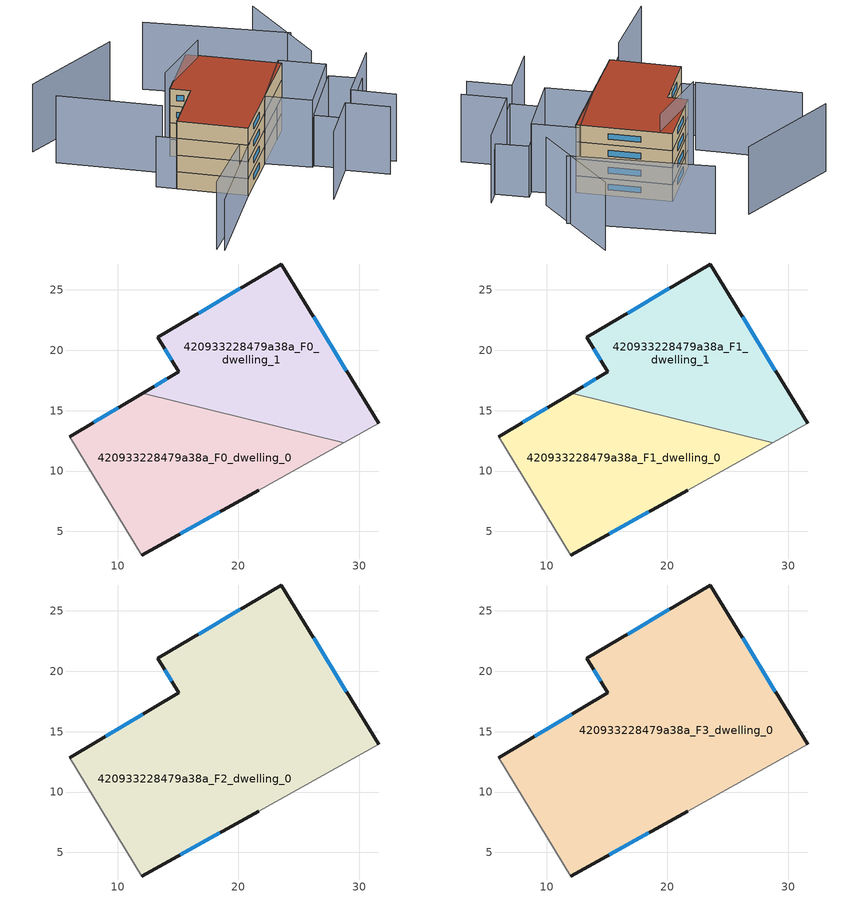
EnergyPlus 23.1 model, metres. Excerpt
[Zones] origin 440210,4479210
420933228479a38a_F0_dwelling_0
 floor ground (EU_floor_Construction): 28.74,12.35 21.67,8.41 11.98,3.05 6.05,12.84 12.07,16.43 z0
 wall outside (EU_wall_Construction): 11.98,3.05 21.67,8.41 / 12.07,16.43 6.05,12.84 z0:3
 wall adiabatic (EU_wall_Construction): 21.67,8.41 28.74,12.35 / 6.05,12.84 11.98,3.05 z0:3
 wall to 420933228479a38a_F0_dwelling_1 (EU_wall_Construction): 28.74,12.35 12.07,16.43 z0:3
 window (EU_Window_Construction): 15.2,4.83 18.46,6.64 / 10.07,15.24 8.04,14.03 z0.99:2.01
420933228479a38a_F0_dwelling_1
 floor ground (EU_floor_Construction): 23.55,27.14 31.61,13.95 28.74,12.35 12.07,16.43 15.06,18.22 13.32,21.06 z0
 wall outside (EU_wall_Construction): 31.61,13.95 23.55,27.14 13.32,21.06 15.06,18.22 12.07,16.43 z0:3
 wall adiabatic (EU_wall_Construction): 28.74,12.35 31.61,13.95 z0:3
 window (EU_Window_Construction): 28.93,18.32 26.22,22.77 / 14.07,17.63 13.06,17.03 / 13.9,20.12 14.49,19.16 / 20.16,25.12 16.71,23.07 z0.99:2.01
420933228479a38a_F1_dwelling_0
 floor to 420933228479a38a_F0_dwelling_0 (EU_floor_Construction): 28.74,12.35 21.67,8.41 11.98,3.05 6.05,12.84 12.07,16.43 z3
 wall outside (EU_wall_Construction): 11.98,3.05 21.67,8.41 / 12.07,16.43 6.05,12.84 z3:6
 wall adiabatic (EU_wall_Construction): 21.67,8.41 28.74,12.35 / 6.05,12.84 11.98,3.05 z3:6
 wall to 420933228479a38a_F1_dwelling_1 (EU_wall_Construction): 28.74,12.35 12.07,16.43 z3:6
 window (EU_Window_Construction): 15.2,4.83 18.46,6.64 / 10.07,15.24 8.04,14.03 z3.99:5.01
420933228479a38a_F1_dwelling_1
 floor to 420933228479a38a_F0_dwelling_1 (EU_floor_Construction): 23.55,27.14 31.61,13.95 28.74,12.35 12.07,16.43 15.06,18.22 13.32,21.06 z3
 wall outside (EU_wall_Construction): 31.61,13.95 23.55,27.14 13.32,21.06 15.06,18.22 12.07,16.43 z3:6
 wall adiabatic (EU_wall_Construction): 28.74,12.35 31.61,13.95 z3:6
 window (EU_Window_Construction): 28.93,18.32 26.22,22.77 / 14.07,17.63 13.06,17.03 / 13.9,20.12 14.49,19.16 / 20.16,25.12 16.71,23.07 z3.99:5.01
420933228479a38a_F2_dwelling_0
 floor to 420933228479a38a_F1_dwelling_0 (EU_floor_Construction): 28.74,12.35 21.67,8.41 11.98,3.05 6.05,12.84 12.07,16.43 z6
 floor to 420933228479a38a_F1_dwelling_1 (EU_floor_Construction): 23.55,27.14 31.61,13.95 28.74,12.35 12.07,16.43 15.06,18.22 13.32,21.06 z6
 wall outside (EU_wall_Construction): 31.61,13.95 23.55,27.14 13.32,21.06 15.06,18.22 6.05,12.84 / 11.98,3.05 21.67,8.41 z6:9
 wall adiabatic (EU_wall_Construction): 21.67,8.41 31.61,13.95 / 6.05,12.84 11.98,3.05 z6:9
 window (EU_Window_Construction): 13.9,20.12 14.49,19.16 / 20.16,25.12 16.71,23.07 / 28.93,18.32 26.22,22.77 / 15.2,4.83 18.46,6.64 / 12.08,16.44 9.04,14.63 z6.99:8.01
420933228479a38a_F3_dwelling_0
 floor to 420933228479a38a_F2_dwelling_0 (EU_floor_Construction): 23.55,27.14 31.61,13.95 21.67,8.41 11.98,3.05 6.05,12.84 15.06,18.22 13.32,21.06 z9
 wall outside (EU_wall_Construction): 31.61,13.95 23.55,27.14 13.32,21.06 15.06,18.22 6.05,12.84 / 11.98,3.05 21.67,8.41 z9:12
 wall adiabatic (EU_wall_Construction): 21.67,8.41 31.61,13.95 / 6.05,12.84 11.98,3.05 z9:12
 window (EU_Window_Construction): 13.9,20.12 14.49,19.16 / 20.16,25.12 16.71,23.07 / 28.93,18.32 26.22,22.77 / 15.2,4.83 18.46,6.64 / 12.08,16.44 9.04,14.63 z9.99:11.01
 roof outside (EU_roof_Construction): 31.61,13.95 23.55,27.14 13.32,21.06 15.06,18.22 6.05,12.84 11.98,3.05 21.67,8.41 z12
shading: 20.25,-7.62 28.61,-2.42 / 28.61,-2.42 32.44,-8.57 / 36.23,-6.3 32.39,-0.09 / 32.39,-0.09 43.15,6.55 / 37.84,13.37 42.66,30.34 / 40.12,19.86 26.94,39.39 / 18.55,38.79 -0.17,37.97 / -4.59,-5.49 6.84,0.19 / -0.43,32.71 8.39,18.14 / 36.12,8.56 25.84,1.95 / 25.84,1.95 21.68,8.41 / 21.68,8.41 31.96,15.03 / 31.96,15.03 36.12,8.56 z0:12; 4.33,15.69 11.98,3.05 / 11.98,3.05 -3.97,-6.61 / 26.34,2.27 37.72,9.59 / 37.72,9.59 40.67,5.02 / 40.67,5.02 29.28,-2.3 / 29.28,-2.3 26.34,2.27 z0:9; 24.19,25.08 12.64,21.43 z0:15
[Building]
EU S2 Campaign: North Axis=0; Terrain=City; Solar Distribution=FullExterior
[Site:Location]
Madrid: Latitude=40.5; Longitude=-3.5; Time Zone=1; Elevation=609
[SizingPeriod:WeatherFileDays]
AnnualSizingPeriod: Begin Month=1; Begin Day of Month=1; End Month=12; End Day of Month=31; Day of Week for Start Day=Monday; Use Weather File Daylight Saving Period=No; Use Weather File Rain and Snow Indicators=No
[MATERIAL]
EU_InternalMass_Material: Roughness=MediumRough; Thickness=0.1; Conductivity=1; Density=1800; Specific Heat=900; Thermal Absorptance=0.9; Solar Absorptance=0.7; Visible Absorptance=0.7
[MATERIAL:NOMASS] Roughness=MediumRough; Thermal Absorptance=0.9; Solar Absorptance=0.7; Visible Absorptance=0.7
Name | Thermal Resistance
EU_wall_NoMass | 0.609216
EU_roof_NoMass | 0.513268
EU_floor_NoMass | 0.568163
[WINDOWMATERIAL:SIMPLEGLAZINGSYSTEM]
EU_Window_SimpleGlazing: UFactor=5.50606; Solar Heat Gain Coefficient=0.85; Visible Transmittance=0.85
[CONSTRUCTION]
EU_wall_Construction: EU_wall_NoMass
EU_roof_Construction: EU_roof_NoMass
EU_floor_Construction: EU_floor_NoMass
EU_InternalMass_Construction: EU_InternalMass_Material
EU_Window_Construction: EU_Window_SimpleGlazing
[ZONE] Type=1; Multiplier=1; Ceiling Height=autocalculate; Floor Area=autocalculate; Part of Total Floor Area=Yes
Name | Volume
420933228479a38a_F0_dwelling_0; 420933228479a38a_F1_dwelling_0 | 455.981
420933228479a38a_F2_dwelling_0 | 911.952
420933228479a38a_F3_dwelling_0 | 911.963
420933228479a38a_F0_dwelling_1 | 455.97
420933228479a38a_F1_dwelling_1 | 455.971
[INTERNALMASS] Construction=EU_InternalMass_Construction
Name | Zone or ZoneList | Surface Area
420933228479a38a_F0_dwelling_0_EU_InternalMass | 420933228479a38a_F0_dwelling_0 | 151.994
420933228479a38a_F0_dwelling_1_EU_InternalMass | 420933228479a38a_F0_dwelling_1 | 151.99
420933228479a38a_F1_dwelling_0_EU_InternalMass | 420933228479a38a_F1_dwelling_0 | 151.994
420933228479a38a_F1_dwelling_1_EU_InternalMass | 420933228479a38a_F1_dwelling_1 | 151.99
420933228479a38a_F2_dwelling_0_EU_InternalMass | 420933228479a38a_F2_dwelling_0 | 303.988
420933228479a38a_F3_dwelling_0_EU_InternalMass | 420933228479a38a_F3_dwelling_0 | 303.988
[OTHEREQUIPMENT] Fuel Type=Electricity; Design Level Calculation Method=Watts/Area; Power per Zone Floor Area=1; Fraction Latent=0; Fraction Radiant=0; Fraction Lost=0; Carbon Dioxide Generation Rate=0; EndUse Subcategory=EU_Step8_InternalGains
Name | Zone or ZoneList or Space or SpaceList | Schedule
EU_Step8_InternalGain_420933228479a38a_F0_dwelling_0_f000 | 420933228479a38a_F0_dwelling_0 | EU_Step8_GainSchedule_420933228479a38a_F0_dwelling_0_f000
EU_Step8_InternalGain_420933228479a38a_F0_dwelling_1_f000 | 420933228479a38a_F0_dwelling_1 | EU_Step8_GainSchedule_420933228479a38a_F0_dwelling_1_f000
EU_Step8_InternalGain_420933228479a38a_F1_dwelling_0_f000 | 420933228479a38a_F1_dwelling_0 | EU_Step8_GainSchedule_420933228479a38a_F1_dwelling_0_f000
EU_Step8_InternalGain_420933228479a38a_F1_dwelling_1_f000 | 420933228479a38a_F1_dwelling_1 | EU_Step8_GainSchedule_420933228479a38a_F1_dwelling_1_f000
EU_Step8_InternalGain_420933228479a38a_F2_dwelling_0_f000 | 420933228479a38a_F2_dwelling_0 | EU_Step8_GainSchedule_420933228479a38a_F2_dwelling_0_f000
EU_Step8_InternalGain_420933228479a38a_F3_dwelling_0_f000 | 420933228479a38a_F3_dwelling_0 | EU_Step8_GainSchedule_420933228479a38a_F3_dwelling_0_f000
[ZONEVENTILATION:DESIGNFLOWRATE] Schedule=EU_AlwaysOn; Design Flow Rate Calculation Method=AirChanges/Hour; Air Changes per Hour=0.752966; Ventilation Type=Natural; Fan Pressure Rise=0; Fan Total Efficiency=1; Constant Term Coefficient=1; Temperature Term Coefficient=0; Velocity Term Coefficient=0; Velocity Squared Term Coefficient=0; Minimum Indoor Temperature=-100; Maximum Indoor Temperature=100; Delta Temperature=-100; Minimum Outdoor Temperature=-100; Maximum Outdoor Temperature=100; Maximum Wind Speed=40
Name | Zone or ZoneList or Space or SpaceList
EU_ConstantAir_420933228479a38a_F0_dwelling_0 | 420933228479a38a_F0_dwelling_0
EU_ConstantAir_420933228479a38a_F0_dwelling_1 | 420933228479a38a_F0_dwelling_1
EU_ConstantAir_420933228479a38a_F1_dwelling_0 | 420933228479a38a_F1_dwelling_0
EU_ConstantAir_420933228479a38a_F1_dwelling_1 | 420933228479a38a_F1_dwelling_1
EU_ConstantAir_420933228479a38a_F2_dwelling_0 | 420933228479a38a_F2_dwelling_0
EU_ConstantAir_420933228479a38a_F3_dwelling_0 | 420933228479a38a_F3_dwelling_0
[HVACTEMPLATE:THERMOSTAT] Constant Heating Setpoint=20; Constant Cooling Setpoint=50
EU_HeatOnly_420933228479a38a_F0_dwelling_0; EU_HeatOnly_420933228479a38a_F0_dwelling_1; EU_HeatOnly_420933228479a38a_F1_dwelling_0; EU_HeatOnly_420933228479a38a_F1_dwelling_1; EU_HeatOnly_420933228479a38a_F2_dwelling_0; EU_HeatOnly_420933228479a38a_F3_dwelling_0
[HVACTEMPLATE:ZONE:IDEALLOADSAIRSYSTEM] System Availability Schedule=EU_AlwaysOn; Maximum Heating Supply Air Temperature=50; Minimum Cooling Supply Air Temperature=13; Maximum Heating Supply Air Humidity Ratio=0.0156; Minimum Cooling Supply Air Humidity Ratio=0.0077; Heating Limit=NoLimit; Cooling Limit=NoLimit; Heating Availability Schedule=EU_AlwaysOn; Cooling Availability Schedule=EU_CoolingOff; Dehumidification Control Type=ConstantSensibleHeatRatio; Cooling Sensible Heat Ratio=0.7; Dehumidification Setpoint=60; Humidification Control Type=None; Humidification Setpoint=30; Outdoor Air Method=None; Outdoor Air Flow Rate per Person=0.00944; Outdoor Air Flow Rate per Zone Floor Area=0; Outdoor Air Flow Rate per Zone=0; Demand Controlled Ventilation Type=None; Outdoor Air Economizer Type=NoEconomizer; Heat Recovery Type=None; Sensible Heat Recovery Effectiveness=0.7; Latent Heat Recovery Effectiveness=0.65
Name | Template Thermostat
420933228479a38a_F0_dwelling_0 | EU_HeatOnly_420933228479a38a_F0_dwelling_0
420933228479a38a_F0_dwelling_1 | EU_HeatOnly_420933228479a38a_F0_dwelling_1
420933228479a38a_F1_dwelling_0 | EU_HeatOnly_420933228479a38a_F1_dwelling_0
420933228479a38a_F1_dwelling_1 | EU_HeatOnly_420933228479a38a_F1_dwelling_1
420933228479a38a_F2_dwelling_0 | EU_HeatOnly_420933228479a38a_F2_dwelling_0
420933228479a38a_F3_dwelling_0 | EU_HeatOnly_420933228479a38a_F3_dwelling_0
[SIZING:ZONE] Zone Cooling Design Supply Air Temperature Input Method=SupplyAirTemperature; Zone Cooling Design Supply Air Temperature=13; Zone Heating Design Supply Air Temperature Input Method=SupplyAirTemperature; Zone Heating Design Supply Air Temperature=50; Zone Cooling Design Supply Air Humidity Ratio=0.008; Zone Heating Design Supply Air Humidity Ratio=0.008; Cooling Design Air Flow Method=DesignDay; Cooling Design Air Flow Rate=0; Cooling Minimum Air Flow per Zone Floor Area=0.000762; Cooling Minimum Air Flow=0; Cooling Minimum Air Flow Fraction=0.2; Heating Design Air Flow Method=DesignDay; Heating Design Air Flow Rate=0; Heating Maximum Air Flow per Zone Floor Area=0.002032; Heating Maximum Air Flow=0.141576; Heating Maximum Air Flow Fraction=0.3; Account for Dedicated Outdoor Air System=No; Dedicated Outdoor Air System Control Strategy=NeutralSupplyAir; Dedicated Outdoor Air Low Setpoint Temperature for Design=autosize; Dedicated Outdoor Air High Setpoint Temperature for Design=autosize; Zone Load Sizing Method=Sensible Load Only No Latent Load; Zone Latent Cooling Design Supply Air Humidity Ratio Input Method=HumidityRatioDifference; Zone Cooling Design Supply Air Humidity Ratio Difference=0.005; Zone Latent Heating Design Supply Air Humidity Ratio Input Method=HumidityRatioDifference; Zone Humidification Design Supply Air Humidity Ratio Difference=0.005
420933228479a38a_F0_dwelling_0; 420933228479a38a_F0_dwelling_1; 420933228479a38a_F1_dwelling_0; 420933228479a38a_F1_dwelling_1; 420933228479a38a_F2_dwelling_0; 420933228479a38a_F3_dwelling_0
[SCHEDULE:CONSTANT]
Name | Hourly Value
EU_AlwaysOn | 1
EU_CoolingOff | 0
[SCHEDULE:FILE] Column Number=1; Rows to Skip at Top=0; Number of Hours of Data=8760; Column Separator=Comma; Interpolate to Timestep=No; Minutes per Item=60; Adjust Schedule for Daylight Savings=Yes
Name | File
EU_Step8_GainSchedule_420933228479a38a_F0_dwelling_0_f000 | ../../schedules/420933228479a38a/420933228479a38a_F0_dwelling_0_f000_gain.csv
EU_Step8_GainSchedule_420933228479a38a_F0_dwelling_1_f000 | ../../schedules/420933228479a38a/420933228479a38a_F0_dwelling_1_f000_gain.csv
EU_Step8_GainSchedule_420933228479a38a_F1_dwelling_0_f000 | ../../schedules/420933228479a38a/420933228479a38a_F1_dwelling_0_f000_gain.csv
EU_Step8_GainSchedule_420933228479a38a_F1_dwelling_1_f000 | ../../schedules/420933228479a38a/420933228479a38a_F1_dwelling_1_f000_gain.csv
EU_Step8_GainSchedule_420933228479a38a_F2_dwelling_0_f000 | ../../schedules/420933228479a38a/420933228479a38a_F2_dwelling_0_f000_gain.csv
EU_Step8_GainSchedule_420933228479a38a_F3_dwelling_0_f000 | ../../schedules/420933228479a38a/420933228479a38a_F3_dwelling_0_f000_gain.csv
